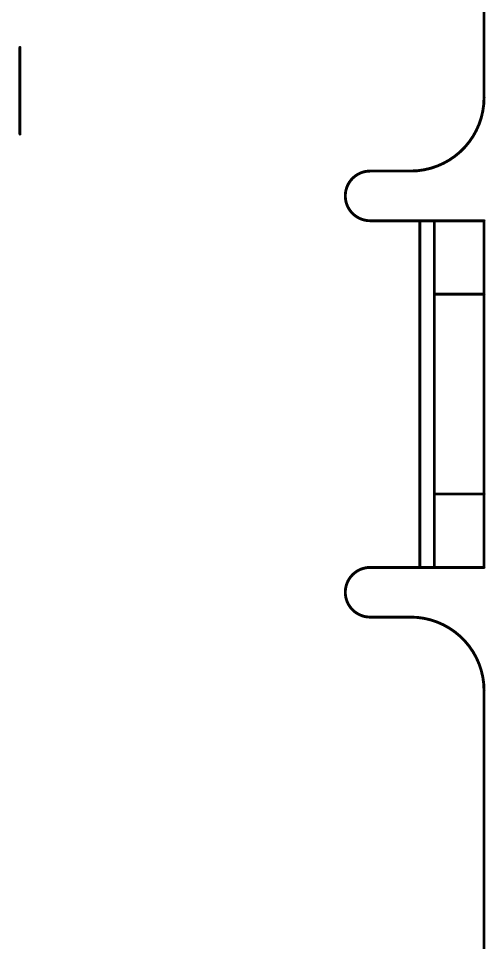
# Model space of a CAD drawing. Header units: millimetres. Extents: x 178 to 562, y 241 to 450.
# Drawn here: x 405.06 to 413.14, y 271.64 to 287.63 of the extents above; entities that cross this region are included whole.
import ezdxf

# ---------------------------------------------------------------- set-up
doc = ezdxf.new("R2010")
doc.units = ezdxf.units.MM
doc.layers.add('Mechanical1', color=6, linetype='Continuous')

msp = doc.modelspace()

# ---------------------------------------------------------------- linework, layer by layer
at = {"layer": 'Mechanical1', "const_width": 0.05}
for points in [[(413.116, 286.259), (413.116, 361.399)], [(405.088, 285.629), (405.088, 287.129)], [(411.146, 284.989), (411.846, 284.989)], [(411.146, 284.129), (412.006, 284.129)], [(412.006, 278.129), (412.006, 284.129)], [(412.006, 284.129), (412.256, 284.129)], [(412.256, 284.129), (413.116, 284.129)], [(412.256, 282.859), (412.256, 284.129)], [(413.116, 282.859), (413.116, 284.129)], [(412.256, 279.399), (412.256, 282.859)], [(412.256, 282.859), (413.116, 282.859)], [(413.116, 279.399), (413.116, 282.859)], [(412.256, 278.129), (412.256, 279.399)], [(412.256, 279.399), (413.116, 279.399)], [(413.116, 278.129), (413.116, 279.399)], [(411.146, 278.129), (412.006, 278.129)], [(412.006, 278.129), (412.256, 278.129)], [(412.256, 278.129), (413.116, 278.129)], [(411.146, 277.269), (411.846, 277.269)], [(413.116, 267.928), (413.116, 275.999)]]:
    msp.add_lwpolyline(points, dxfattribs=at)
at = {"layer": 'Mechanical1', "const_width": 0.025}
for points in [[(405.076, 287.129, 1), (405.101, 287.129, 1)], [(413.104, 286.259, 1), (413.129, 286.259, 1)], [(413.104, 286.259, 1), (413.129, 286.259, 1)], [(405.076, 285.629, 1), (405.101, 285.629, 1)], [(411.134, 284.989, 1), (411.159, 284.989, 1)], [(411.134, 284.989, 1), (411.159, 284.989, 1)], [(411.834, 284.989, 1), (411.859, 284.989, 1)], [(411.834, 284.989, 1), (411.859, 284.989, 1)], [(411.134, 284.129, 1), (411.159, 284.129, 1)], [(411.134, 284.129, 1), (411.159, 284.129, 1)], [(411.994, 284.129, 1), (412.019, 284.129, 1)], [(411.994, 284.129, 1), (412.019, 284.129, 1)], [(411.994, 284.129, 1), (412.019, 284.129, 1)], [(412.244, 284.129, 1), (412.269, 284.129, 1)], [(412.244, 284.129, 1), (412.269, 284.129, 1)], [(412.244, 284.129, 1), (412.269, 284.129, 1)], [(413.104, 284.129, 1), (413.129, 284.129, 1)], [(413.104, 284.129, 1), (413.129, 284.129, 1)], [(412.244, 282.859, 1), (412.269, 282.859, 1)], [(412.244, 282.859, 1), (412.269, 282.859, 1)], [(412.244, 282.859, 1), (412.269, 282.859, 1)], [(413.104, 282.859, 1), (413.129, 282.859, 1)], [(413.104, 282.859, 1), (413.129, 282.859, 1)], [(413.104, 282.859, 1), (413.129, 282.859, 1)], [(412.244, 279.399, 1), (412.269, 279.399, 1)], [(412.244, 279.399, 1), (412.269, 279.399, 1)], [(412.244, 279.399, 1), (412.269, 279.399, 1)], [(413.104, 279.399, 1), (413.129, 279.399, 1)], [(413.104, 279.399, 1), (413.129, 279.399, 1)], [(413.104, 279.399, 1), (413.129, 279.399, 1)], [(411.134, 278.129, 1), (411.159, 278.129, 1)], [(411.134, 278.129, 1), (411.159, 278.129, 1)], [(411.994, 278.129, 1), (412.019, 278.129, 1)], [(411.994, 278.129, 1), (412.019, 278.129, 1)], [(411.994, 278.129, 1), (412.019, 278.129, 1)], [(412.244, 278.129, 1), (412.269, 278.129, 1)], [(412.244, 278.129, 1), (412.269, 278.129, 1)], [(412.244, 278.129, 1), (412.269, 278.129, 1)], [(413.104, 278.129, 1), (413.129, 278.129, 1)], [(413.104, 278.129, 1), (413.129, 278.129, 1)], [(411.134, 277.269, 1), (411.159, 277.269, 1)], [(411.134, 277.269, 1), (411.159, 277.269, 1)], [(411.834, 277.269, 1), (411.859, 277.269, 1)], [(411.834, 277.269, 1), (411.859, 277.269, 1)], [(413.104, 275.999, 1), (413.129, 275.999, 1)], [(413.104, 275.999, 1), (413.129, 275.999, 1)]]:
    msp.add_lwpolyline(points, format="xyb", close=True, dxfattribs=at)
at = {"layer": 'Mechanical1', "const_width": 0.05}
for points in [[(413.116, 286.259, -0.414214), (411.846, 284.989)], [(411.146, 284.129, -1), (411.146, 284.989)], [(411.146, 277.269, -1), (411.146, 278.129)], [(411.846, 277.269, -0.414214), (413.116, 275.999)]]:
    msp.add_lwpolyline(points, format="xyb", dxfattribs=at)

doc.saveas('drawing.dxf')
